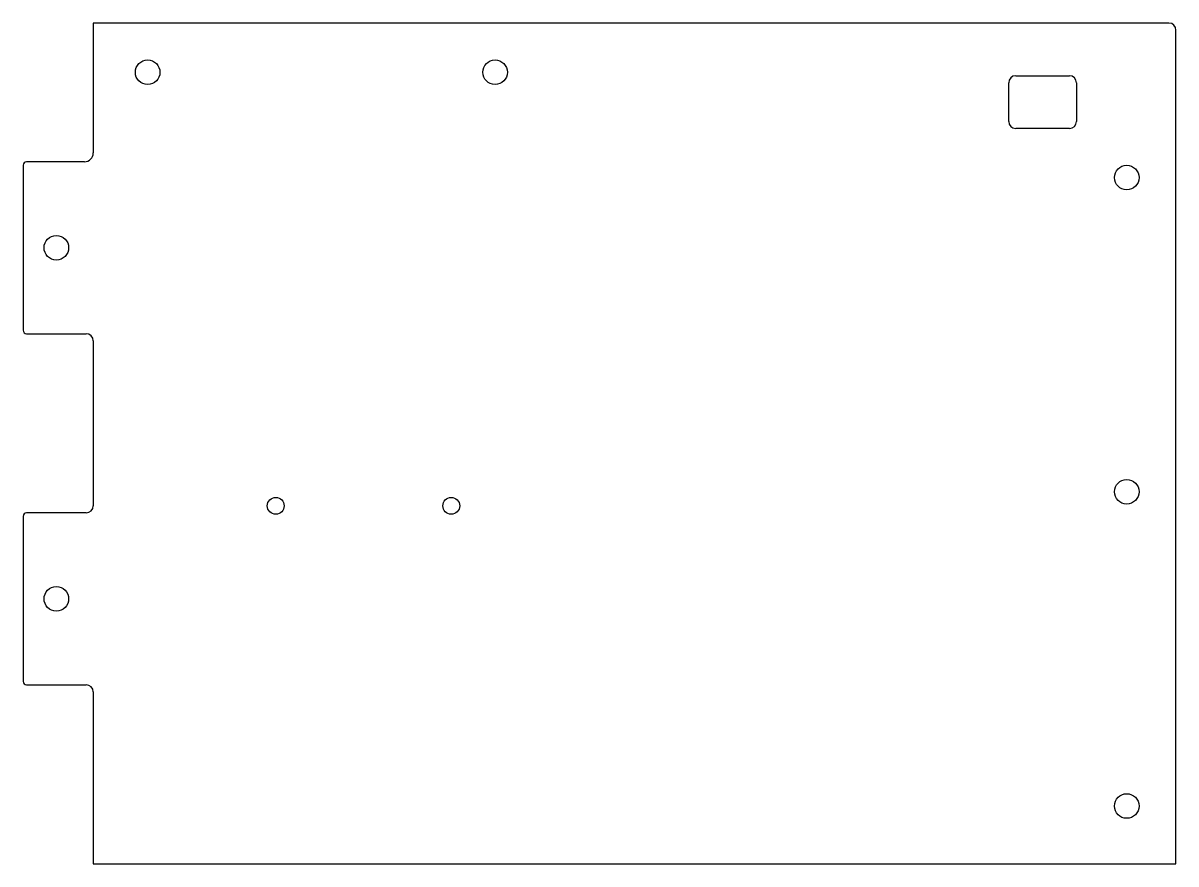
# Model space of a CAD drawing. Header units: inches. Extents: x -6.5 to 6.5, y -4.7 to 4.7.
import ezdxf

# ---------------------------------------------------------------- set-up
doc = ezdxf.new("R2010")
doc.units = ezdxf.units.IN
doc.layers.add('CUTOUTS', color=1, linetype='CONTINUOUS')
doc.layers.add('PERIMETER', color=5, linetype='CONTINUOUS')

msp = doc.modelspace()

# ---------------------------------------------------------------- linework, layer by layer
at = {"layer": 'CUTOUTS'}
for p, q in [((4.591, 3.612), (4.591, 4.045)), ((4.669, 4.124), (5.272, 4.124)), ((5.35, 4.045), (5.35, 3.612)), ((5.272, 3.533), (4.669, 3.533))]:
    msp.add_line(p, q, dxfattribs=at)
for centre, radius in [((-5.069, 4.163), 0.138), ((-1.171, 4.163), 0.138), ((5.915, 2.982), 0.138), ((-6.093, 2.195), 0.138), ((5.915, -0.541), 0.138), ((-3.632, -0.699), 0.0945), ((-1.663, -0.699), 0.0945), ((-6.093, -1.742), 0.138), ((5.915, -4.065), 0.138)]:
    msp.add_circle(centre, radius, dxfattribs=at)
for centre, start, end in [((4.669, 4.045), 90, 180), ((5.272, 4.045), 0, 90), ((4.669, 3.612), 180, 270), ((5.272, 3.612), -90, 0)]:
    msp.add_arc(centre, 0.0787, start, end, dxfattribs=at)
at = {"layer": 'PERIMETER'}
for p, q in [((-5.679, 4.715), (-5.679, 3.258)), ((6.388, 4.715), (-5.679, 4.715)), ((6.467, -4.715), (6.467, 4.636)), ((-6.467, 3.12), (-6.467, 1.27)), ((-5.778, 3.159), (-6.427, 3.159)), ((-6.427, 1.23), (-5.758, 1.23)), ((-5.679, 1.152), (-5.679, -0.699)), ((-6.467, -0.817), (-6.467, -2.667)), ((-5.758, -0.778), (-6.427, -0.778)), ((-6.427, -2.707), (-5.758, -2.707)), ((-5.679, -2.785), (-5.679, -4.715)), ((-5.679, -4.715), (6.467, -4.715))]:
    msp.add_line(p, q, dxfattribs=at)
for centre, radius, start, end in [((6.388, 4.636), 0.0787, 0, 90), ((-5.778, 3.258), 0.0984, -90, 0), ((-6.427, 3.12), 0.0394, 90, 180), ((-6.427, 1.27), 0.0394, 180, 270), ((-5.758, 1.152), 0.0787, 0, 90), ((-5.758, -0.699), 0.0787, -90, 0), ((-6.427, -0.817), 0.0394, 90, 180), ((-6.427, -2.667), 0.0394, 180, 270), ((-5.758, -2.785), 0.0787, 0, 90)]:
    msp.add_arc(centre, radius, start, end, dxfattribs=at)

doc.saveas('drawing.dxf')
